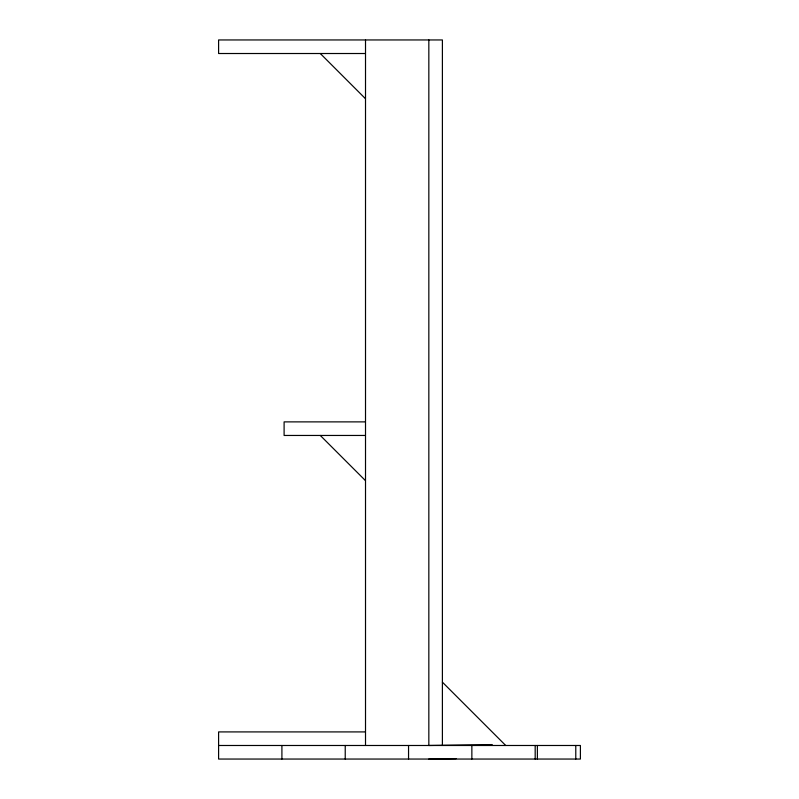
<?xml version="1.0" encoding="UTF-8"?>
<svg xmlns="http://www.w3.org/2000/svg" width="799" height="799" viewBox="0 0 799 799"><rect width="100%" height="100%" fill="white"/><g stroke="black" fill="none" stroke-linecap="round" stroke-linejoin="round"><path stroke-width="1.2" d="M428.833 759.05L456.149 758.651M365.393 53.513L218.596 53.513L218.596 39.95L442.396 39.95L442.396 745.487M365.203 421.882L284.104 421.882L284.104 435.455L365.203 435.455M365.393 731.914L218.596 731.914L218.596 759.05L580.404 759.05L580.404 745.487L218.596 745.487M320.289 53.513L365.293 98.527M320.289 435.455L365.293 480.459M442.396 682.166L505.717 745.487M575.779 745.487L575.779 759.05M537.377 745.487L537.377 759.05M535.18 745.487L535.18 759.05M492.154 745.487L492.154 744.568L428.833 745.487L428.833 39.95M471.859 745.487L471.859 759.05M408.549 745.487L408.549 759.05M365.513 39.95L365.513 745.487M345.228 745.487L345.228 759.05M281.907 745.487L281.907 759.05"/></g></svg>
